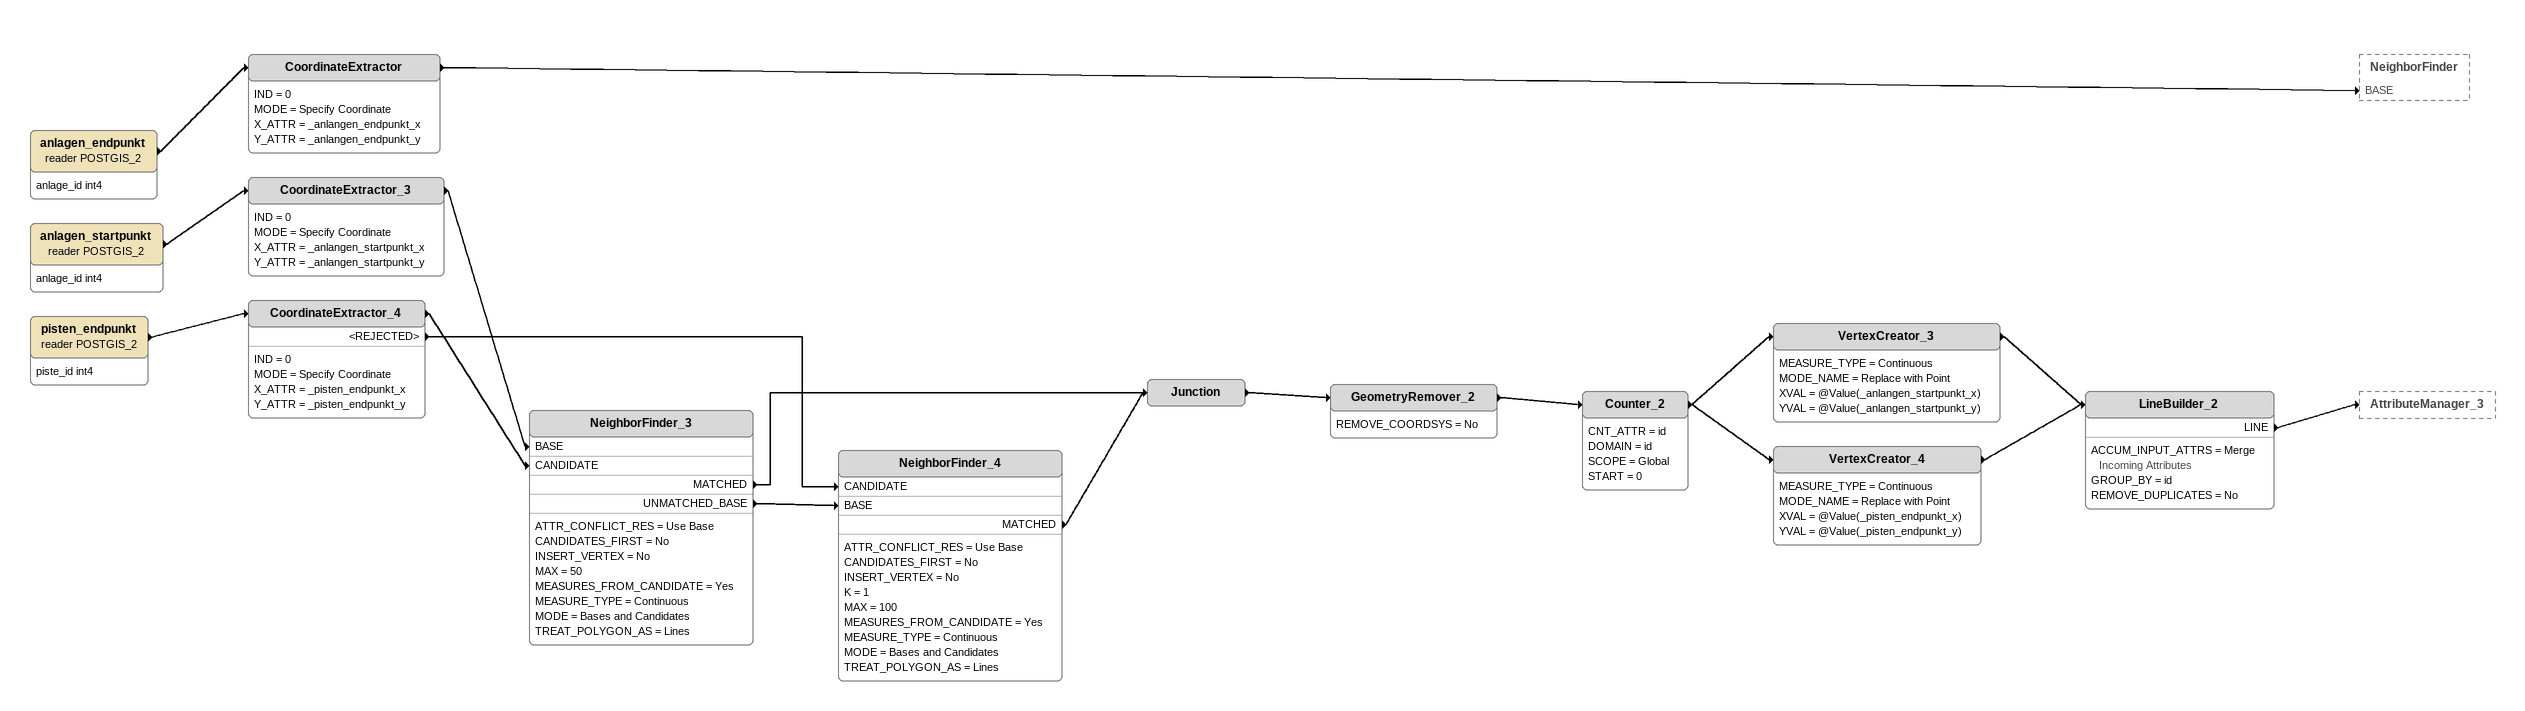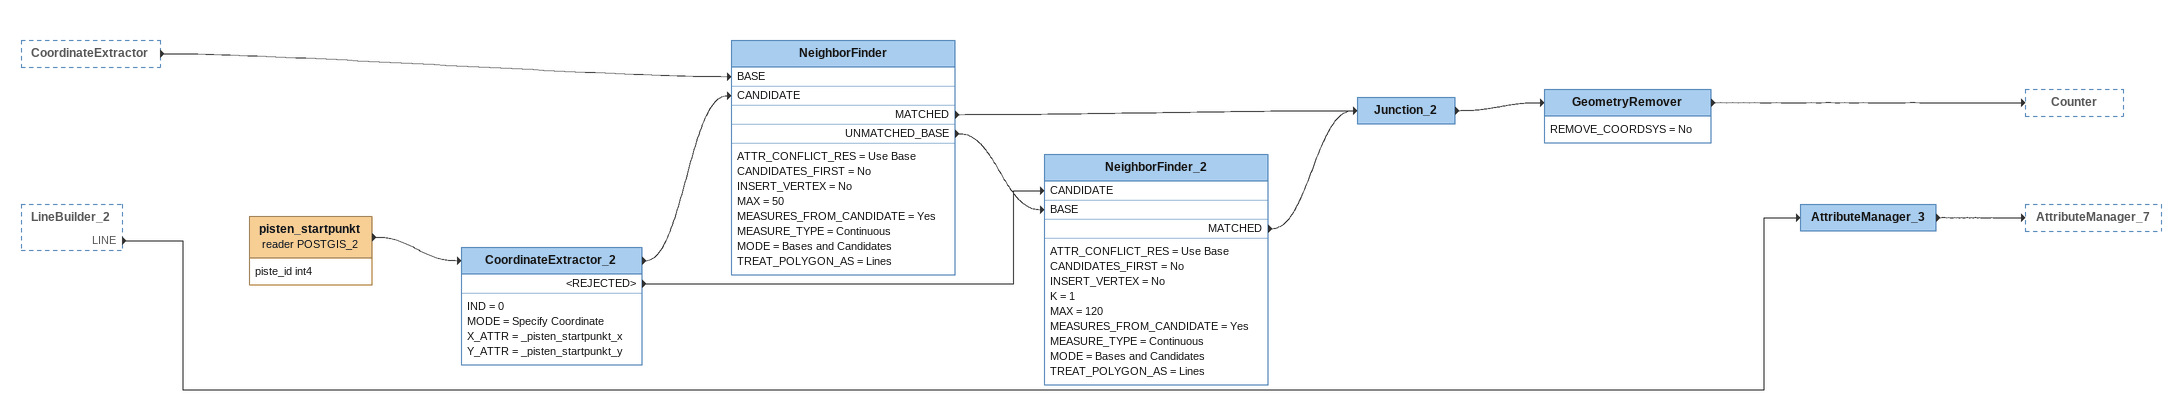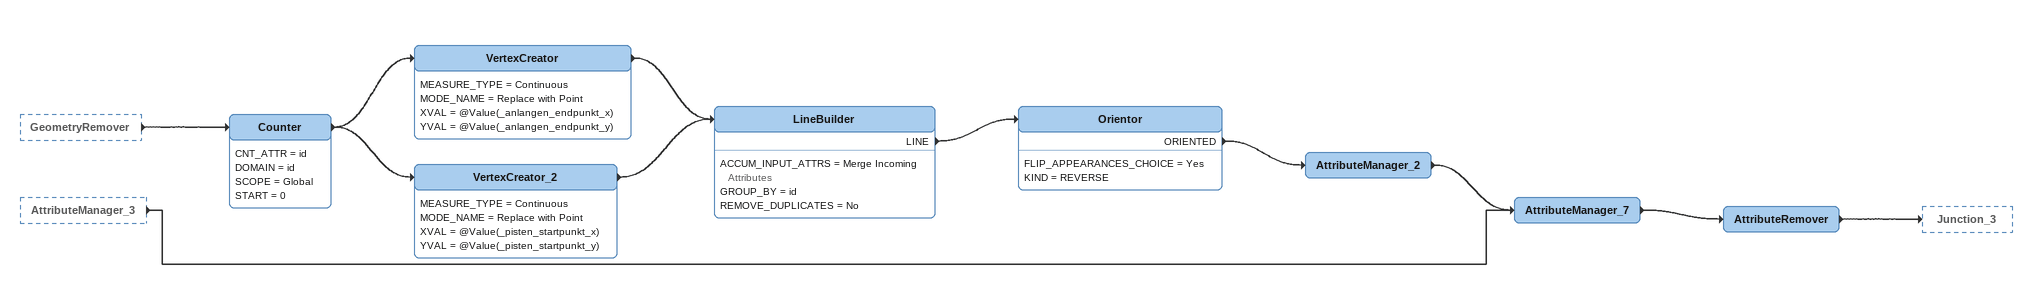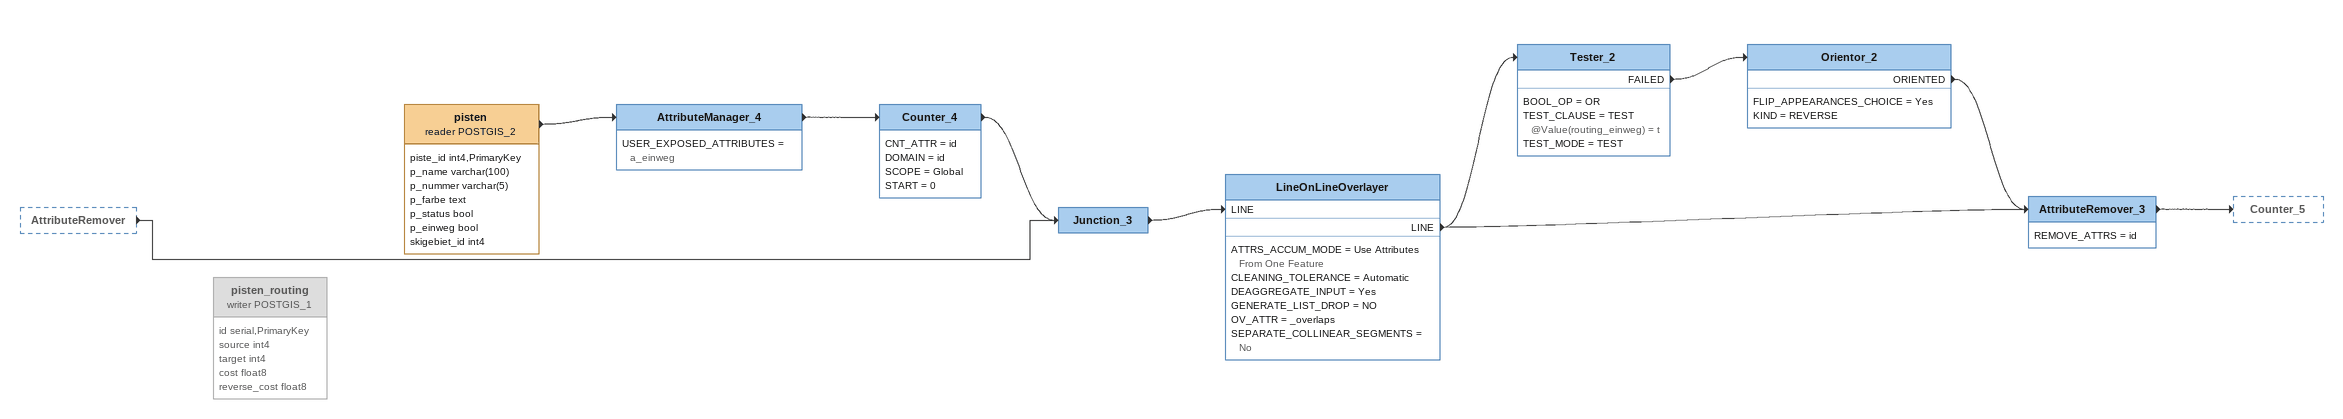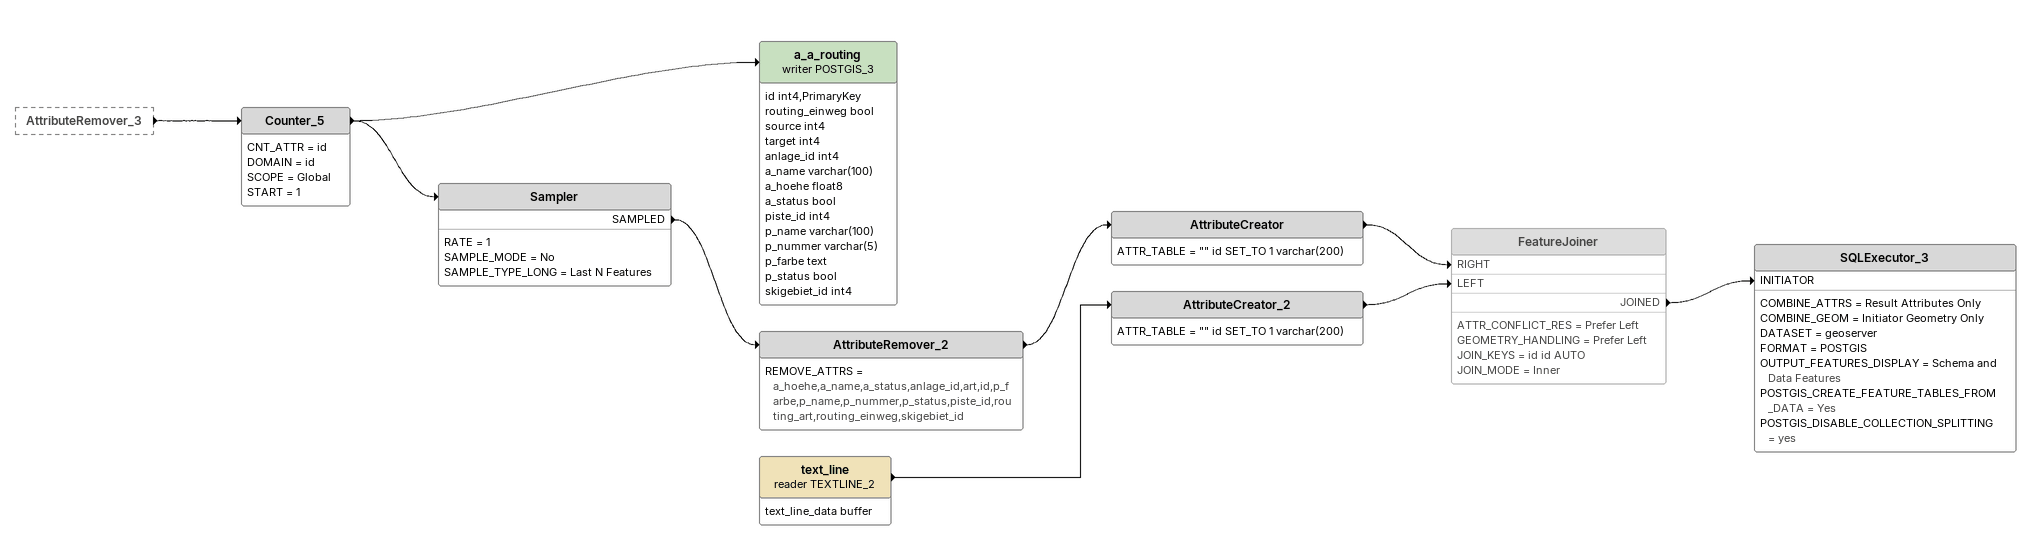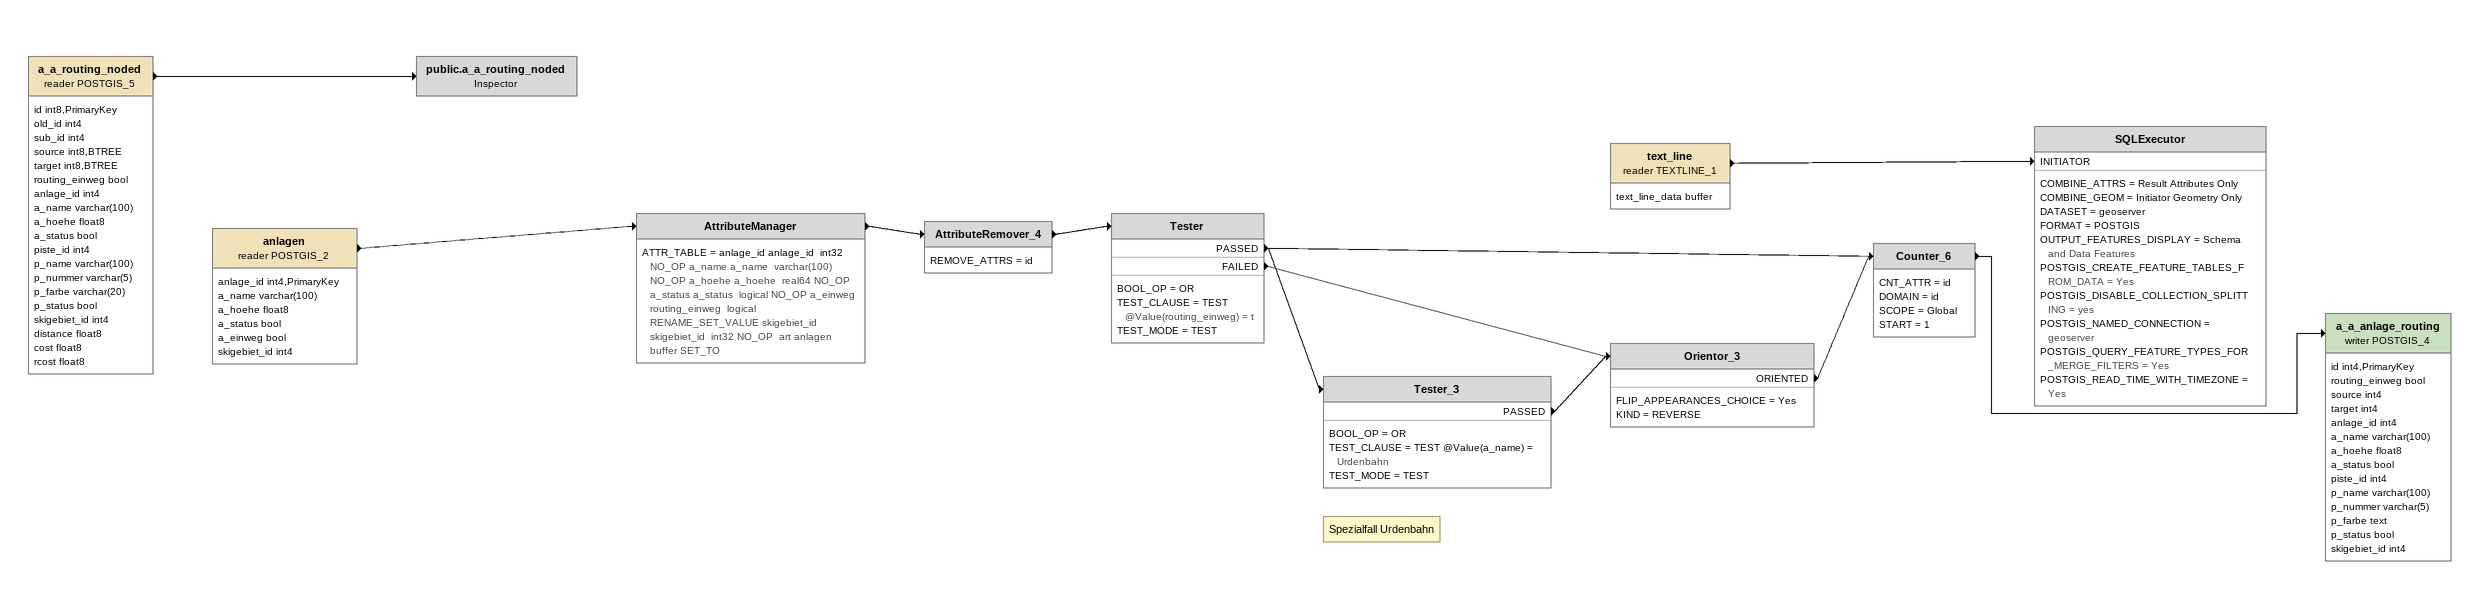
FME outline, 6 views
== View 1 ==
anlagen_endpunkt (reader POSTGIS_2)
    attributes: anlage_id int4
    -> CoordinateExtractor
CoordinateExtractor
    IND = 0
    MODE = Specify Coordinate
    X_ATTR = _anlangen_endpunkt_x
    Y_ATTR = _anlangen_endpunkt_y
    -> NeighborFinder [BASE]
anlagen_startpunkt (reader POSTGIS_2)
    attributes: anlage_id int4
    -> CoordinateExtractor_3
CoordinateExtractor_3
    IND = 0
    MODE = Specify Coordinate
    X_ATTR = _anlangen_startpunkt_x
    Y_ATTR = _anlangen_startpunkt_y
    -> NeighborFinder_3 [BASE]
pisten_endpunkt (reader POSTGIS_2)
    attributes: piste_id int4
    -> CoordinateExtractor_4
CoordinateExtractor_4
    IND = 0
    MODE = Specify Coordinate
    X_ATTR = _pisten_endpunkt_x
    Y_ATTR = _pisten_endpunkt_y
    -> NeighborFinder_3 [CANDIDATE]
    <REJECTED> -> NeighborFinder_4 [CANDIDATE]
NeighborFinder_3
    ATTR_CONFLICT_RES = Use Base
    CANDIDATES_FIRST = No
    INSERT_VERTEX = No
    MAX = 50
    MEASURES_FROM_CANDIDATE = Yes
    MEASURE_TYPE = Continuous
    MODE = Bases and Candidates
    TREAT_POLYGON_AS = Lines
    MATCHED -> Junction
    UNMATCHED_BASE -> NeighborFinder_4 [BASE]
NeighborFinder_4
    ATTR_CONFLICT_RES = Use Base
    CANDIDATES_FIRST = No
    INSERT_VERTEX = No
    K = 1
    MAX = 100
    MEASURES_FROM_CANDIDATE = Yes
    MEASURE_TYPE = Continuous
    MODE = Bases and Candidates
    TREAT_POLYGON_AS = Lines
    MATCHED -> Junction
Junction
    -> GeometryRemover_2
GeometryRemover_2
    REMOVE_COORDSYS = No
    -> Counter_2
Counter_2
    CNT_ATTR = id
    DOMAIN = id
    SCOPE = Global
    START = 0
    -> VertexCreator_4
    -> VertexCreator_3
VertexCreator_3
    MEASURE_TYPE = Continuous
    MODE_NAME = Replace with Point
    XVAL = @Value(_anlangen_startpunkt_x)
    YVAL = @Value(_anlangen_startpunkt_y)
    -> LineBuilder_2
VertexCreator_4
    MEASURE_TYPE = Continuous
    MODE_NAME = Replace with Point
    XVAL = @Value(_pisten_endpunkt_x)
    YVAL = @Value(_pisten_endpunkt_y)
    -> LineBuilder_2
LineBuilder_2
    ACCUM_INPUT_ATTRS = Merge Incoming Attributes
    GROUP_BY = id
    REMOVE_DUPLICATES = No
    LINE -> AttributeManager_3

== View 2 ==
CoordinateExtractor [outside]
    -> NeighborFinder [BASE]
LineBuilder_2 [outside]
    LINE -> AttributeManager_3
AttributeManager_3
    -> AttributeManager_7
pisten_startpunkt (reader POSTGIS_2)
    attributes: piste_id int4
    -> CoordinateExtractor_2
CoordinateExtractor_2
    IND = 0
    MODE = Specify Coordinate
    X_ATTR = _pisten_startpunkt_x
    Y_ATTR = _pisten_startpunkt_y
    -> NeighborFinder [CANDIDATE]
    <REJECTED> -> NeighborFinder_2 [CANDIDATE]
NeighborFinder
    ATTR_CONFLICT_RES = Use Base
    CANDIDATES_FIRST = No
    INSERT_VERTEX = No
    MAX = 50
    MEASURES_FROM_CANDIDATE = Yes
    MEASURE_TYPE = Continuous
    MODE = Bases and Candidates
    TREAT_POLYGON_AS = Lines
    MATCHED -> Junction_2
    UNMATCHED_BASE -> NeighborFinder_2 [BASE]
NeighborFinder_2
    ATTR_CONFLICT_RES = Use Base
    CANDIDATES_FIRST = No
    INSERT_VERTEX = No
    K = 1
    MAX = 120
    MEASURES_FROM_CANDIDATE = Yes
    MEASURE_TYPE = Continuous
    MODE = Bases and Candidates
    TREAT_POLYGON_AS = Lines
    MATCHED -> Junction_2
Junction_2
    -> GeometryRemover
GeometryRemover
    REMOVE_COORDSYS = No
    -> Counter

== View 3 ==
GeometryRemover [outside]
    -> Counter
AttributeManager_3 [outside]
    -> AttributeManager_7
Counter
    CNT_ATTR = id
    DOMAIN = id
    SCOPE = Global
    START = 0
    -> VertexCreator_2
    -> VertexCreator
VertexCreator
    MEASURE_TYPE = Continuous
    MODE_NAME = Replace with Point
    XVAL = @Value(_anlangen_endpunkt_x)
    YVAL = @Value(_anlangen_endpunkt_y)
    -> LineBuilder
VertexCreator_2
    MEASURE_TYPE = Continuous
    MODE_NAME = Replace with Point
    XVAL = @Value(_pisten_startpunkt_x)
    YVAL = @Value(_pisten_startpunkt_y)
    -> LineBuilder
LineBuilder
    ACCUM_INPUT_ATTRS = Merge Incoming Attributes
    GROUP_BY = id
    REMOVE_DUPLICATES = No
    LINE -> Orientor
Orientor
    FLIP_APPEARANCES_CHOICE = Yes
    KIND = REVERSE
    ORIENTED -> AttributeManager_2
AttributeManager_2
    -> AttributeManager_7
AttributeManager_7
    -> AttributeRemover
AttributeRemover
    -> Junction_3

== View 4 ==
AttributeRemover [outside]
    -> Junction_3
pisten_routing (writer POSTGIS_1) [off]
    attributes: id serial,PrimaryKey, source int4, target int4, cost float8, reverse_cost float8
pisten (reader POSTGIS_2)
    attributes: piste_id int4,PrimaryKey, p_name varchar(100), p_nummer varchar(5), p_farbe text, p_status bool, p_einweg bool, skigebiet_id int4
    -> AttributeManager_4
AttributeManager_4
    USER_EXPOSED_ATTRIBUTES = a_einweg
    -> Counter_4
Counter_4
    CNT_ATTR = id
    DOMAIN = id
    SCOPE = Global
    START = 0
    -> Junction_3
Junction_3
    -> LineOnLineOverlayer [LINE]
LineOnLineOverlayer
    ATTRS_ACCUM_MODE = Use Attributes From One Feature
    CLEANING_TOLERANCE = Automatic
    DEAGGREGATE_INPUT = Yes
    GENERATE_LIST_DROP = NO
    OV_ATTR = _overlaps
    SEPARATE_COLLINEAR_SEGMENTS = No
    LINE -> AttributeRemover_3
    LINE -> Tester_2
Tester_2
    BOOL_OP = OR
    TEST_CLAUSE = TEST @Value(routing_einweg) = t
    TEST_MODE = TEST
    FAILED -> Orientor_2
Orientor_2
    FLIP_APPEARANCES_CHOICE = Yes
    KIND = REVERSE
    ORIENTED -> AttributeRemover_3
AttributeRemover_3
    REMOVE_ATTRS = id
    -> Counter_5

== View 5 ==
AttributeRemover_3 [outside]
    -> Counter_5
Counter_5
    CNT_ATTR = id
    DOMAIN = id
    SCOPE = Global
    START = 1
    -> Sampler
    -> a_a_routing (writer POSTGIS_3)
a_a_routing (writer POSTGIS_3)
    attributes: id int4,PrimaryKey, routing_einweg bool, source int4, target int4, anlage_id int4, a_name varchar(100), a_hoehe float8, a_status bool, piste_id int4, p_name varchar(100), p_nummer varchar(5), p_farbe text, p_status bool, skigebiet_id int4
Sampler
    RATE = 1
    SAMPLE_MODE = No
    SAMPLE_TYPE_LONG = Last N Features
    SAMPLED -> AttributeRemover_2
AttributeRemover_2
    REMOVE_ATTRS = a_hoehe,a_name,a_status,anlage_id,art,id,p_farbe,p_name,p_nummer,p_status,piste_id,routing_art,routing_einweg,skigebiet_id
    -> AttributeCreator
AttributeCreator
    ATTR_TABLE = "" id SET_TO 1 varchar(200)
    -> FeatureJoiner [RIGHT]
text_line (reader TEXTLINE_2)
    attributes: text_line_data buffer
    -> AttributeCreator_2
AttributeCreator_2
    ATTR_TABLE = "" id SET_TO 1 varchar(200)
    -> FeatureJoiner [LEFT]
FeatureJoiner [off]
    ATTR_CONFLICT_RES = Prefer Left
    GEOMETRY_HANDLING = Prefer Left
    JOIN_KEYS = id id AUTO
    JOIN_MODE = Inner
    JOINED -> SQLExecutor_3 [INITIATOR]
SQLExecutor_3
    COMBINE_ATTRS = Result Attributes Only
    COMBINE_GEOM = Initiator Geometry Only
    DATASET = geoserver
    FORMAT = POSTGIS
    OUTPUT_FEATURES_DISPLAY = Schema and Data Features
    POSTGIS_CREATE_FEATURE_TABLES_FROM_DATA = Yes
    POSTGIS_DISABLE_COLLECTION_SPLITTING = yes

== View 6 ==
a_a_routing_noded (reader POSTGIS_5)
    attributes: id int8,PrimaryKey, old_id int4, sub_id int4, source int8,BTREE, target int8,BTREE, routing_einweg bool, anlage_id int4, a_name varchar(100), a_hoehe float8, a_status bool, piste_id int4, p_name varchar(100), p_nummer varchar(5), p_farbe varchar(20), p_status bool, skigebiet_id int4, distance float8, cost float8, rcost float8
    -> public.a_a_routing_noded
public.a_a_routing_noded: Inspector
anlagen (reader POSTGIS_2)
    attributes: anlage_id int4,PrimaryKey, a_name varchar(100), a_hoehe float8, a_status bool, a_einweg bool, skigebiet_id int4
    -> AttributeManager
AttributeManager
    ATTR_TABLE = anlage_id anlage_id  int32 NO_OP a_name a_name  varchar(100) NO_OP a_hoehe a_hoehe  real64 NO_OP a_status a_status  logical NO_OP a_einweg routing_einweg  logical RENAME_SET_VALUE skigebiet_id skigebiet_id  int32 NO_OP  art anlagen buffer SET_TO
    -> AttributeRemover_4
AttributeRemover_4
    REMOVE_ATTRS = id
    -> Tester
Tester
    BOOL_OP = OR
    TEST_CLAUSE = TEST @Value(routing_einweg) = t
    TEST_MODE = TEST
    PASSED -> Counter_6
    PASSED -> Tester_3
    FAILED -> Orientor_3
Note: Spezialfall Urdenbahn
Tester_3
    BOOL_OP = OR
    TEST_CLAUSE = TEST @Value(a_name) = Urdenbahn
    TEST_MODE = TEST
    PASSED -> Orientor_3
Orientor_3
    FLIP_APPEARANCES_CHOICE = Yes
    KIND = REVERSE
    ORIENTED -> Counter_6
Counter_6
    CNT_ATTR = id
    DOMAIN = id
    SCOPE = Global
    START = 1
    -> a_a_anlage_routing (writer POSTGIS_4)
a_a_anlage_routing (writer POSTGIS_4)
    attributes: id int4,PrimaryKey, routing_einweg bool, source int4, target int4, anlage_id int4, a_name varchar(100), a_hoehe float8, a_status bool, piste_id int4, p_name varchar(100), p_nummer varchar(5), p_farbe text, p_status bool, skigebiet_id int4
text_line (reader TEXTLINE_1)
    attributes: text_line_data buffer
    -> SQLExecutor [INITIATOR]
SQLExecutor
    COMBINE_ATTRS = Result Attributes Only
    COMBINE_GEOM = Initiator Geometry Only
    DATASET = geoserver
    FORMAT = POSTGIS
    OUTPUT_FEATURES_DISPLAY = Schema and Data Features
    POSTGIS_CREATE_FEATURE_TABLES_FROM_DATA = Yes
    POSTGIS_DISABLE_COLLECTION_SPLITTING = yes
    POSTGIS_NAMED_CONNECTION = geoserver
    POSTGIS_QUERY_FEATURE_TYPES_FOR_MERGE_FILTERS = Yes
    POSTGIS_READ_TIME_WITH_TIMEZONE = Yes
